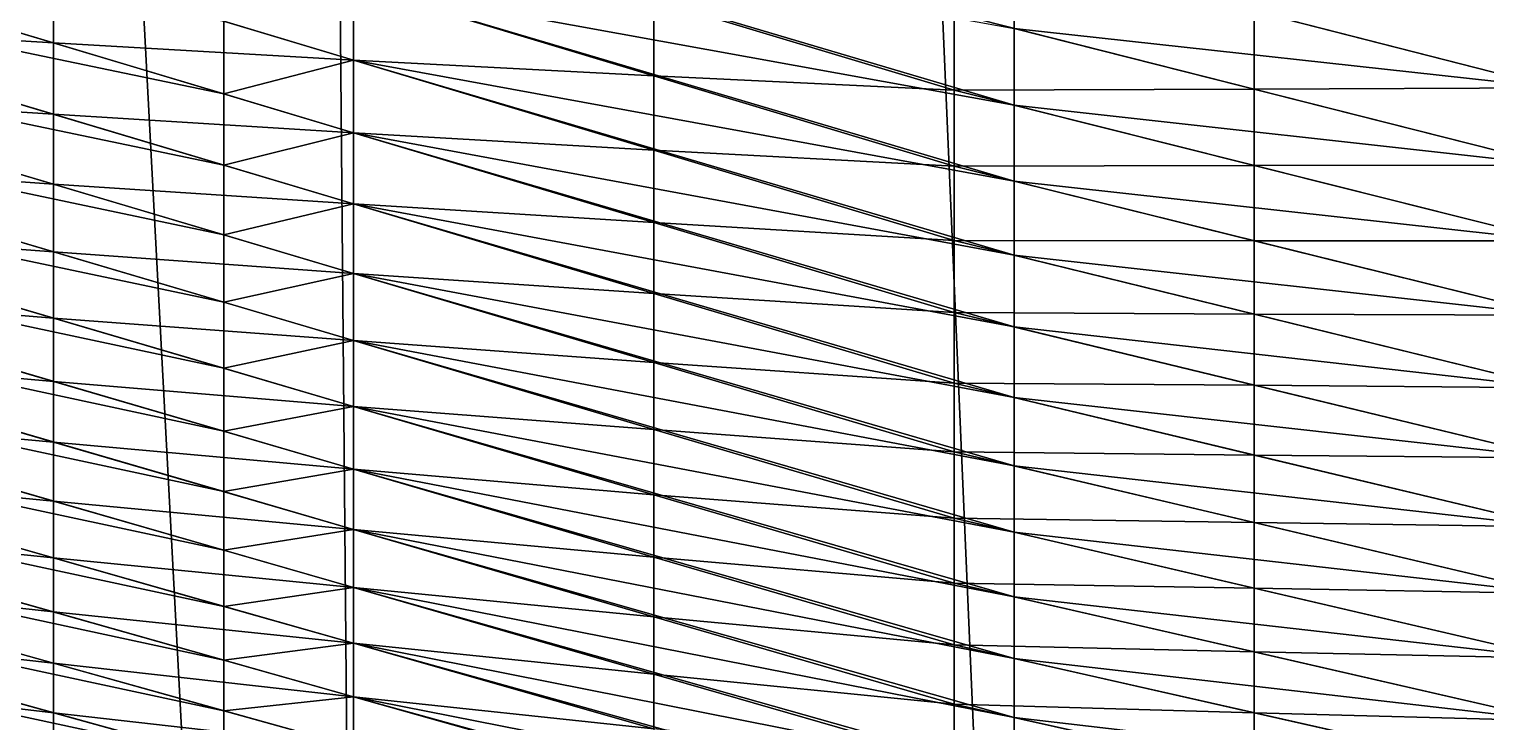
# Model space of a CAD drawing. Header units: metres. Extents: x -3 to 177, y -14 to 14.
# Drawn here: x 15.544 to 18.152, y -12.071 to -10.831 of the extents above; entities that cross this region are included whole.
import ezdxf

# ---------------------------------------------------------------- set-up
doc = ezdxf.new("R2010")
doc.units = ezdxf.units.M
doc.layers.add('ENGINE_ROOM', color=7, linetype='Continuous', true_color=0xa1acbe)
doc.layers.add('HULL', color=7, linetype='Continuous', true_color=0x528ba5)

msp = doc.modelspace()

# ---------------------------------------------------------------- linework, layer by layer
at = {"layer": 'ENGINE_ROOM'}
for points in [[(17.3074, 13.7596, 14.6246), (18.275, -13.855, 14.621), (18.275, 13.855, 14.621)], [(16.125, 13.5602, 14.6325), (17.3074, -13.7596, 14.6246), (17.3074, 13.7596, 14.6246)], [(17.3074, 13.7596, 14.6246), (17.3074, -13.7596, 14.6246), (18.275, -13.855, 14.621)], [(15.8926, 13.5194, 14.6341), (16.125, -13.5602, 14.6325), (16.125, 13.5602, 14.6325)], [(16.125, 13.5602, 14.6325), (16.125, -13.5602, 14.6325), (17.3074, -13.7596, 14.6246)], [(14.4778, 13.271, 14.644), (15.8926, -13.5194, 14.6341), (15.8926, 13.5194, 14.6341)], [(15.8926, 13.5194, 14.6341), (15.8926, -13.5194, 14.6341), (16.125, -13.5602, 14.6325)], [(14.4778, 13.271, 14.644), (14.4778, -13.271, 14.644), (15.8926, -13.5194, 14.6341)], [(14.4778, -10.652, 7.9579), (14.4778, -10.5235, 7.8508), (15.8926, -10.9467, 7.7057)], [(14.4778, -10.5235, 7.8508), (15.8926, -10.8162, 7.5991), (15.8926, -10.9467, 7.7057)], [(16.125, -10.7522, 7.4716), (16.125, -10.6159, 7.3719), (17.3074, -10.9671, 7.2397)], [(16.125, -10.6159, 7.3719), (17.3074, -10.8293, 7.1401), (17.3074, -10.9671, 7.2397)], [(14.4778, -10.7791, 8.0665), (14.4778, -10.652, 7.9579), (15.8926, -11.0743, 7.816)], [(14.4778, -10.652, 7.9579), (15.8926, -10.9467, 7.7057), (15.8926, -11.0743, 7.816)], [(17.3074, -10.8293, 7.1401), (17.3074, -10.6883, 7.0451), (18.275, -10.9357, 6.9159)], [(17.3074, -10.6883, 7.0451), (18.275, -10.7947, 6.8193), (18.275, -10.9357, 6.9159)], [(15.8926, -10.8162, 7.5991), (16.125, -10.7522, 7.4716), (16.125, -10.886, 7.5745)], [(16.125, -10.886, 7.5745), (16.125, -10.7522, 7.4716), (17.3074, -11.1029, 7.342)], [(16.125, -10.7522, 7.4716), (17.3074, -10.9671, 7.2397), (17.3074, -11.1029, 7.342)], [(14.4778, -10.9012, 8.1808), (14.4778, -10.7791, 8.0665), (15.8926, -11.1992, 7.9291)], [(14.4778, -10.7791, 8.0665), (15.8926, -11.0743, 7.816), (15.8926, -11.1992, 7.9291)], [(15.8926, -10.9467, 7.7057), (15.8926, -10.8162, 7.5991), (16.125, -10.886, 7.5745)], [(17.3074, -10.9671, 7.2397), (17.3074, -10.8293, 7.1401), (18.275, -11.0742, 7.0159)], [(17.3074, -10.8293, 7.1401), (18.275, -10.9357, 6.9159), (18.275, -11.0742, 7.0159)], [(14.4778, -11.0215, 8.297), (14.4778, -10.9012, 8.1808), (15.8926, -11.3196, 8.0471)], [(14.4778, -10.9012, 8.1808), (15.8926, -11.1992, 7.9291), (15.8926, -11.3196, 8.0471)], [(15.8926, -10.9467, 7.7057), (16.125, -10.886, 7.5745), (16.125, -11.0162, 7.6819)], [(16.125, -11.0162, 7.6819), (16.125, -10.886, 7.5745), (17.3074, -11.2356, 7.4483)], [(16.125, -10.886, 7.5745), (17.3074, -11.1029, 7.342), (17.3074, -11.2356, 7.4483)], [(15.8926, -11.0743, 7.816), (15.8926, -10.9467, 7.7057), (16.125, -11.0162, 7.6819)], [(17.3074, -11.1029, 7.342), (17.3074, -10.9671, 7.2397), (18.275, -11.2099, 7.1199)], [(17.3074, -10.9671, 7.2397), (18.275, -11.0742, 7.0159), (18.275, -11.2099, 7.1199)], [(14.4778, -11.1366, 8.4181), (14.4778, -11.0215, 8.297), (15.8926, -11.4379, 8.1672)], [(14.4778, -11.0215, 8.297), (15.8926, -11.3196, 8.0471), (15.8926, -11.4379, 8.1672)], [(15.8926, -11.0743, 7.816), (16.125, -11.0162, 7.6819), (16.125, -11.1437, 7.7926)], [(16.125, -11.1437, 7.7926), (16.125, -11.0162, 7.6819), (17.3074, -11.3638, 7.5598)], [(16.125, -11.0162, 7.6819), (17.3074, -11.2356, 7.4483), (17.3074, -11.3638, 7.5598)], [(15.8926, -11.1992, 7.9291), (15.8926, -11.0743, 7.816), (16.125, -11.1437, 7.7926)], [(17.3074, -11.2356, 7.4483), (17.3074, -11.1029, 7.342), (18.275, -11.3431, 7.2268)], [(17.3074, -11.1029, 7.342), (18.275, -11.2099, 7.1199), (18.275, -11.3431, 7.2268)], [(14.4778, -11.2469, 8.5439), (14.4778, -11.1366, 8.4181), (15.8926, -11.5507, 8.2924)], [(14.4778, -11.1366, 8.4181), (15.8926, -11.4379, 8.1672), (15.8926, -11.5507, 8.2924)], [(15.8926, -11.1992, 7.9291), (16.125, -11.1437, 7.7926), (16.125, -11.2682, 7.9065)], [(16.125, -11.2682, 7.9065), (16.125, -11.1437, 7.7926), (17.3074, -11.4903, 7.6735)], [(16.125, -11.1437, 7.7926), (17.3074, -11.3638, 7.5598), (17.3074, -11.4903, 7.6735)], [(15.8926, -11.3196, 8.0471), (15.8926, -11.1992, 7.9291), (16.125, -11.2682, 7.9065)], [(17.3074, -11.3638, 7.5598), (17.3074, -11.2356, 7.4483), (18.275, -11.4729, 7.3379)], [(17.3074, -11.2356, 7.4483), (18.275, -11.3431, 7.2268), (18.275, -11.4729, 7.3379)], [(14.4778, -11.3553, 8.671), (14.4778, -11.2469, 8.5439), (15.8926, -11.6588, 8.4218)], [(14.4778, -11.2469, 8.5439), (15.8926, -11.5507, 8.2924), (15.8926, -11.6588, 8.4218)], [(15.8926, -11.3196, 8.0471), (16.125, -11.2682, 7.9065), (16.125, -11.3883, 8.0252)], [(16.125, -11.3883, 8.0252), (16.125, -11.2682, 7.9065), (17.3074, -11.6127, 7.7914)], [(16.125, -11.2682, 7.9065), (17.3074, -11.4903, 7.6735), (17.3074, -11.6127, 7.7914)], [(15.8926, -11.4379, 8.1672), (15.8926, -11.3196, 8.0471), (16.125, -11.3883, 8.0252)], [(14.4778, -11.4612, 8.8001), (14.4778, -11.3553, 8.671), (15.8926, -11.7636, 8.5537)], [(14.4778, -11.3553, 8.671), (15.8926, -11.6588, 8.4218), (15.8926, -11.7636, 8.5537)], [(17.3074, -11.4903, 7.6735), (17.3074, -11.3638, 7.5598), (18.275, -11.5984, 7.4539)], [(17.3074, -11.3638, 7.5598), (18.275, -11.4729, 7.3379), (18.275, -11.5984, 7.4539)], [(15.8926, -11.4379, 8.1672), (16.125, -11.3883, 8.0252), (16.125, -11.5063, 8.1459)], [(16.125, -11.5063, 8.1459), (16.125, -11.3883, 8.0252), (17.3074, -11.7313, 7.9132)], [(16.125, -11.3883, 8.0252), (17.3074, -11.6127, 7.7914), (17.3074, -11.7313, 7.9132)], [(15.8926, -11.5507, 8.2924), (15.8926, -11.4379, 8.1672), (16.125, -11.5063, 8.1459)], [(14.4778, -11.5606, 8.9346), (14.4778, -11.4612, 8.8001), (15.8926, -11.8642, 8.6886)], [(14.4778, -11.4612, 8.8001), (15.8926, -11.7636, 8.5537), (15.8926, -11.8642, 8.6886)], [(17.3074, -11.6127, 7.7914), (17.3074, -11.4903, 7.6735), (18.275, -11.7221, 7.5718)], [(17.3074, -11.4903, 7.6735), (18.275, -11.5984, 7.4539), (18.275, -11.7221, 7.5718)], [(15.8926, -11.5507, 8.2924), (16.125, -11.5063, 8.1459), (16.125, -11.6187, 8.2718)], [(16.125, -11.6187, 8.2718), (16.125, -11.5063, 8.1459), (17.3074, -11.8473, 8.0374)], [(16.125, -11.5063, 8.1459), (17.3074, -11.7313, 7.9132), (17.3074, -11.8473, 8.0374)], [(15.8926, -11.6588, 8.4218), (15.8926, -11.5507, 8.2924), (16.125, -11.6187, 8.2718)], [(14.4778, -11.6556, 9.072), (14.4778, -11.5606, 8.9346), (15.8926, -11.9604, 8.827)], [(14.4778, -11.5606, 8.9346), (15.8926, -11.8642, 8.6886), (15.8926, -11.9604, 8.827)], [(15.8926, -11.6588, 8.4218), (16.125, -11.6187, 8.2718), (16.125, -11.7265, 8.4017)], [(16.125, -11.7265, 8.4017), (16.125, -11.6187, 8.2718), (17.3074, -11.9576, 8.1668)], [(16.125, -11.6187, 8.2718), (17.3074, -11.8473, 8.0374), (17.3074, -11.9576, 8.1668)], [(17.3074, -11.7313, 7.9132), (17.3074, -11.6127, 7.7914), (18.275, -11.8411, 7.6943)], [(17.3074, -11.6127, 7.7914), (18.275, -11.7221, 7.5718), (18.275, -11.8411, 7.6943)], [(14.4778, -11.7474, 9.2117), (14.4778, -11.6556, 9.072), (15.8926, -12.0511, 8.969)], [(14.4778, -11.6556, 9.072), (15.8926, -11.9604, 8.827), (15.8926, -12.0511, 8.969)], [(15.8926, -11.7636, 8.5537), (15.8926, -11.6588, 8.4218), (16.125, -11.7265, 8.4017)], [(15.8926, -11.7636, 8.5537), (16.125, -11.7265, 8.4017), (16.125, -11.8307, 8.5344)], [(16.125, -11.8307, 8.5344), (16.125, -11.7265, 8.4017), (17.3074, -12.0634, 8.2999)], [(16.125, -11.7265, 8.4017), (17.3074, -11.9576, 8.1668), (17.3074, -12.0634, 8.2999)], [(17.3074, -11.8473, 8.0374), (17.3074, -11.7313, 7.9132), (18.275, -11.9568, 7.82)], [(17.3074, -11.7313, 7.9132), (18.275, -11.8411, 7.6943), (18.275, -11.9568, 7.82)], [(14.4778, -11.8349, 9.354), (14.4778, -11.7474, 9.2117), (15.8926, -12.1392, 9.1127)], [(14.4778, -11.7474, 9.2117), (15.8926, -12.0511, 8.969), (15.8926, -12.1392, 9.1127)], [(15.8926, -11.8642, 8.6886), (15.8926, -11.7636, 8.5537), (16.125, -11.8307, 8.5344)], [(14.4778, -11.9181, 9.499), (14.4778, -11.8349, 9.354), (15.8926, -12.2221, 9.2593)], [(14.4778, -11.8349, 9.354), (15.8926, -12.1392, 9.1127), (15.8926, -12.2221, 9.2593)], [(15.8926, -11.8642, 8.6886), (16.125, -11.8307, 8.5344), (16.125, -11.9304, 8.6703)], [(16.125, -11.9304, 8.6703), (16.125, -11.8307, 8.5344), (17.3074, -12.1644, 8.4366)], [(16.125, -11.8307, 8.5344), (17.3074, -12.0634, 8.2999), (17.3074, -12.1644, 8.4366)], [(15.8926, -11.9604, 8.827), (15.8926, -11.8642, 8.6886), (16.125, -11.9304, 8.6703)], [(17.3074, -11.9576, 8.1668), (17.3074, -11.8473, 8.0374), (18.275, -12.069, 7.9488)], [(17.3074, -11.8473, 8.0374), (18.275, -11.9568, 7.82), (18.275, -12.069, 7.9488)], [(14.4778, -11.9989, 9.6454), (14.4778, -11.9181, 9.499), (15.8926, -12.3012, 9.4081)], [(14.4778, -11.9181, 9.499), (15.8926, -12.2221, 9.2593), (15.8926, -12.3012, 9.4081)], [(15.8926, -11.9604, 8.827), (16.125, -11.9304, 8.6703), (16.125, -12.0261, 8.8094)], [(16.125, -12.0261, 8.8094), (16.125, -11.9304, 8.6703), (17.3074, -12.2597, 8.5774)], [(16.125, -11.9304, 8.6703), (17.3074, -12.1644, 8.4366), (17.3074, -12.2597, 8.5774)], [(15.8926, -12.0511, 8.969), (15.8926, -11.9604, 8.827), (16.125, -12.0261, 8.8094)], [(17.3074, -12.0634, 8.2999), (17.3074, -11.9576, 8.1668), (18.275, -12.1759, 8.0821)], [(17.3074, -11.9576, 8.1668), (18.275, -12.069, 7.9488), (18.275, -12.1759, 8.0821)], [(14.4778, -12.0737, 9.7948), (14.4778, -11.9989, 9.6454), (15.8926, -12.3774, 9.5584)], [(14.4778, -11.9989, 9.6454), (15.8926, -12.3012, 9.4081), (15.8926, -12.3774, 9.5584)], [(15.8926, -12.0511, 8.969), (16.125, -12.0261, 8.8094), (16.125, -12.116, 8.9521)], [(16.125, -12.116, 8.9521), (16.125, -12.0261, 8.8094), (17.3074, -12.3526, 8.7198)], [(16.125, -12.0261, 8.8094), (17.3074, -12.2597, 8.5774), (17.3074, -12.3526, 8.7198)], [(15.8926, -12.1392, 9.1127), (15.8926, -12.0511, 8.969), (16.125, -12.116, 8.9521)], [(17.3074, -12.1644, 8.4366), (17.3074, -12.0634, 8.2999), (18.275, -12.2785, 8.2188)], [(17.3074, -12.0634, 8.2999), (18.275, -12.1759, 8.0821), (18.275, -12.2785, 8.2188)]]:
    msp.add_3dface(points, dxfattribs=at)
at = {"layer": 'HULL'}
for points in [[(15.05, -10.8228, 7.9005), (15.05, -10.6946, 7.7921), (15.5875, -10.8554, 7.737)], [(15.05, -10.6946, 7.7921), (15.5875, -10.7245, 7.6315), (15.5875, -10.8554, 7.737)], [(15.5875, -10.8554, 7.737), (15.5875, -10.7245, 7.6315), (16.125, -10.886, 7.5745)], [(15.5875, -10.7245, 7.6315), (16.125, -10.7522, 7.4716), (16.125, -10.886, 7.5745)], [(16.125, -10.886, 7.5745), (16.125, -10.7522, 7.4716), (16.6625, -10.9142, 7.4132)], [(16.125, -10.7522, 7.4716), (16.6625, -10.778, 7.3124), (16.6625, -10.9142, 7.4132)], [(16.6625, -10.9142, 7.4132), (16.6625, -10.778, 7.3124), (17.2, -10.9402, 7.253)], [(16.6625, -10.778, 7.3124), (17.2, -10.8022, 7.1539), (17.2, -10.9402, 7.253)], [(17.2, -10.8022, 7.1539), (17.7375, -10.7983, 6.9877), (17.7375, -10.9382, 7.0849)], [(17.7375, -10.7983, 6.9877), (18.275, -10.7947, 6.8193), (18.275, -10.9357, 6.9159)], [(17.7375, -10.9382, 7.0849), (17.7375, -10.7983, 6.9877), (18.275, -10.9357, 6.9159)], [(15.05, -10.949, 8.0109), (15.05, -10.8228, 7.9005), (15.5875, -10.9832, 7.8466)], [(15.05, -10.8228, 7.9005), (15.5875, -10.8554, 7.737), (15.5875, -10.9832, 7.8466)], [(17.2, -10.9402, 7.253), (17.2, -10.8022, 7.1539), (17.7375, -10.9382, 7.0849)], [(15.5875, -10.9832, 7.8466), (15.5875, -10.8554, 7.737), (16.125, -11.0162, 7.6819)], [(15.5875, -10.8554, 7.737), (16.125, -10.886, 7.5745), (16.125, -11.0162, 7.6819)], [(16.125, -11.0162, 7.6819), (16.125, -10.886, 7.5745), (16.6625, -11.0476, 7.5175)], [(16.125, -10.886, 7.5745), (16.6625, -10.9142, 7.4132), (16.6625, -11.0476, 7.5175)], [(16.6625, -11.0476, 7.5175), (16.6625, -10.9142, 7.4132), (17.2, -11.0763, 7.3547)], [(16.6625, -10.9142, 7.4132), (17.2, -10.9402, 7.253), (17.2, -11.0763, 7.3547)], [(15.05, -11.0704, 8.1267), (15.05, -10.949, 8.0109), (15.5875, -11.1086, 7.9587)], [(15.05, -10.949, 8.0109), (15.5875, -10.9832, 7.8466), (15.5875, -11.1086, 7.9587)], [(17.2, -10.9402, 7.253), (17.7375, -10.9382, 7.0849), (17.7375, -11.075, 7.1864)], [(17.2, -11.0763, 7.3547), (17.2, -10.9402, 7.253), (17.7375, -11.075, 7.1864)], [(17.7375, -10.9382, 7.0849), (18.275, -10.9357, 6.9159), (18.275, -11.0742, 7.0159)], [(17.7375, -11.075, 7.1864), (17.7375, -10.9382, 7.0849), (18.275, -11.0742, 7.0159)], [(15.5875, -11.1086, 7.9587), (15.5875, -10.9832, 7.8466), (16.125, -11.1437, 7.7926)], [(15.5875, -10.9832, 7.8466), (16.125, -11.0162, 7.6819), (16.125, -11.1437, 7.7926)], [(16.125, -11.1437, 7.7926), (16.125, -11.0162, 7.6819), (16.6625, -11.177, 7.6267)], [(16.125, -11.0162, 7.6819), (16.6625, -11.0476, 7.5175), (16.6625, -11.177, 7.6267)], [(16.6625, -11.177, 7.6267), (16.6625, -11.0476, 7.5175), (17.2, -11.2092, 7.4606)], [(16.6625, -11.0476, 7.5175), (17.2, -11.0763, 7.3547), (17.2, -11.2092, 7.4606)], [(15.05, -11.1899, 8.2445), (15.05, -11.0704, 8.1267), (15.5875, -11.2293, 8.076)], [(15.05, -11.0704, 8.1267), (15.5875, -11.1086, 7.9587), (15.5875, -11.2293, 8.076)], [(17.2, -11.0763, 7.3547), (17.7375, -11.075, 7.1864), (17.7375, -11.2097, 7.2908)], [(17.2, -11.2092, 7.4606), (17.2, -11.0763, 7.3547), (17.7375, -11.2097, 7.2908)], [(17.7375, -11.075, 7.1864), (18.275, -11.0742, 7.0159), (18.275, -11.2099, 7.1199)], [(17.7375, -11.2097, 7.2908), (17.7375, -11.075, 7.1864), (18.275, -11.2099, 7.1199)], [(15.5875, -11.2293, 8.076), (15.5875, -11.1086, 7.9587), (16.125, -11.2682, 7.9065)], [(15.5875, -11.1086, 7.9587), (16.125, -11.1437, 7.7926), (16.125, -11.2682, 7.9065)], [(16.125, -11.2682, 7.9065), (16.125, -11.1437, 7.7926), (16.6625, -11.3041, 7.7387)], [(16.125, -11.1437, 7.7926), (16.6625, -11.177, 7.6267), (16.6625, -11.3041, 7.7387)], [(16.6625, -11.3041, 7.7387), (16.6625, -11.177, 7.6267), (17.2, -11.3378, 7.5716)], [(16.6625, -11.177, 7.6267), (17.2, -11.2092, 7.4606), (17.2, -11.3378, 7.5716)], [(15.05, -11.3041, 8.3673), (15.05, -11.1899, 8.2445), (15.5875, -11.3481, 8.1952)], [(15.05, -11.1899, 8.2445), (15.5875, -11.2293, 8.076), (15.5875, -11.3481, 8.1952)], [(17.2, -11.3378, 7.5716), (17.2, -11.2092, 7.4606), (17.7375, -11.3411, 7.3992)], [(17.2, -11.2092, 7.4606), (17.7375, -11.2097, 7.2908), (17.7375, -11.3411, 7.3992)], [(17.7375, -11.3411, 7.3992), (17.7375, -11.2097, 7.2908), (18.275, -11.3431, 7.2268)], [(17.7375, -11.2097, 7.2908), (18.275, -11.2099, 7.1199), (18.275, -11.3431, 7.2268)], [(15.5875, -11.3481, 8.1952), (15.5875, -11.2293, 8.076), (16.125, -11.3883, 8.0252)], [(15.5875, -11.2293, 8.076), (16.125, -11.2682, 7.9065), (16.125, -11.3883, 8.0252)], [(16.125, -11.3883, 8.0252), (16.125, -11.2682, 7.9065), (16.6625, -11.4278, 7.8543)], [(16.125, -11.2682, 7.9065), (16.6625, -11.3041, 7.7387), (16.6625, -11.4278, 7.8543)], [(15.05, -11.4135, 8.4945), (15.05, -11.3041, 8.3673), (15.5875, -11.4614, 8.3195)], [(15.05, -11.3041, 8.3673), (15.5875, -11.3481, 8.1952), (15.5875, -11.4614, 8.3195)], [(16.6625, -11.4278, 7.8543), (16.6625, -11.3041, 7.7387), (17.2, -11.4646, 7.6848)], [(16.6625, -11.3041, 7.7387), (17.2, -11.3378, 7.5716), (17.2, -11.4646, 7.6848)], [(17.2, -11.4646, 7.6848), (17.2, -11.3378, 7.5716), (17.7375, -11.4681, 7.5127)], [(17.2, -11.3378, 7.5716), (17.7375, -11.3411, 7.3992), (17.7375, -11.4681, 7.5127)], [(17.7375, -11.4681, 7.5127), (17.7375, -11.3411, 7.3992), (18.275, -11.4729, 7.3379)], [(17.7375, -11.3411, 7.3992), (18.275, -11.3431, 7.2268), (18.275, -11.4729, 7.3379)], [(15.5875, -11.4614, 8.3195), (15.5875, -11.3481, 8.1952), (16.125, -11.5063, 8.1459)], [(15.5875, -11.3481, 8.1952), (16.125, -11.3883, 8.0252), (16.125, -11.5063, 8.1459)], [(16.125, -11.5063, 8.1459), (16.125, -11.3883, 8.0252), (16.6625, -11.5473, 7.9744)], [(16.125, -11.3883, 8.0252), (16.6625, -11.4278, 7.8543), (16.6625, -11.5473, 7.9744)], [(15.05, -11.5205, 8.6236), (15.05, -11.4135, 8.4945), (15.5875, -11.57, 8.4481)], [(15.05, -11.4135, 8.4945), (15.5875, -11.4614, 8.3195), (15.5875, -11.57, 8.4481)], [(16.6625, -11.5473, 7.9744), (16.6625, -11.4278, 7.8543), (17.2, -11.5874, 7.8021)], [(16.6625, -11.4278, 7.8543), (17.2, -11.4646, 7.6848), (17.2, -11.5874, 7.8021)], [(15.5875, -11.57, 8.4481), (15.5875, -11.4614, 8.3195), (16.125, -11.6187, 8.2718)], [(15.5875, -11.4614, 8.3195), (16.125, -11.5063, 8.1459), (16.125, -11.6187, 8.2718)], [(17.2, -11.5874, 7.8021), (17.2, -11.4646, 7.6848), (17.7375, -11.5933, 7.6283)], [(17.2, -11.4646, 7.6848), (17.7375, -11.4681, 7.5127), (17.7375, -11.5933, 7.6283)], [(17.7375, -11.5933, 7.6283), (17.7375, -11.4681, 7.5127), (18.275, -11.5984, 7.4539)], [(17.7375, -11.4681, 7.5127), (18.275, -11.4729, 7.3379), (18.275, -11.5984, 7.4539)], [(15.05, -11.6242, 8.755), (15.05, -11.5205, 8.6236), (15.5875, -11.6756, 8.579)], [(15.05, -11.5205, 8.6236), (15.5875, -11.57, 8.4481), (15.5875, -11.6756, 8.579)], [(16.125, -11.6187, 8.2718), (16.125, -11.5063, 8.1459), (16.6625, -11.6645, 8.0966)], [(16.125, -11.5063, 8.1459), (16.6625, -11.5473, 7.9744), (16.6625, -11.6645, 8.0966)], [(16.6625, -11.6645, 8.0966), (16.6625, -11.5473, 7.9744), (17.2, -11.7062, 7.9236)], [(16.6625, -11.5473, 7.9744), (17.2, -11.5874, 7.8021), (17.2, -11.7062, 7.9236)], [(15.5875, -11.6756, 8.579), (15.5875, -11.57, 8.4481), (16.125, -11.7265, 8.4017)], [(15.5875, -11.57, 8.4481), (16.125, -11.6187, 8.2718), (16.125, -11.7265, 8.4017)], [(17.2, -11.7062, 7.9236), (17.2, -11.5874, 7.8021), (17.7375, -11.7142, 7.7482)], [(17.2, -11.5874, 7.8021), (17.7375, -11.5933, 7.6283), (17.7375, -11.7142, 7.7482)], [(17.7375, -11.7142, 7.7482), (17.7375, -11.5933, 7.6283), (18.275, -11.7221, 7.5718)], [(17.7375, -11.5933, 7.6283), (18.275, -11.5984, 7.4539), (18.275, -11.7221, 7.5718)], [(15.05, -11.7223, 8.8911), (15.05, -11.6242, 8.755), (15.5875, -11.7773, 8.7127)], [(15.05, -11.6242, 8.755), (15.5875, -11.6756, 8.579), (15.5875, -11.7773, 8.7127)], [(16.125, -11.7265, 8.4017), (16.125, -11.6187, 8.2718), (16.6625, -11.776, 8.224)], [(16.125, -11.6187, 8.2718), (16.6625, -11.6645, 8.0966), (16.6625, -11.776, 8.224)], [(15.5875, -11.7773, 8.7127), (15.5875, -11.6756, 8.579), (16.125, -11.8307, 8.5344)], [(15.5875, -11.6756, 8.579), (16.125, -11.7265, 8.4017), (16.125, -11.8307, 8.5344)], [(16.6625, -11.776, 8.224), (16.6625, -11.6645, 8.0966), (17.2, -11.8227, 8.0473)], [(16.6625, -11.6645, 8.0966), (17.2, -11.7062, 7.9236), (17.2, -11.8227, 8.0473)], [(17.2, -11.8227, 8.0473), (17.2, -11.7062, 7.9236), (17.7375, -11.8315, 7.8718)], [(17.2, -11.7062, 7.9236), (17.7375, -11.7142, 7.7482), (17.7375, -11.8315, 7.8718)], [(15.05, -11.8156, 9.0304), (15.05, -11.7223, 8.8911), (15.5875, -11.8742, 8.8502)], [(15.05, -11.7223, 8.8911), (15.5875, -11.7773, 8.7127), (15.5875, -11.8742, 8.8502)], [(16.125, -11.8307, 8.5344), (16.125, -11.7265, 8.4017), (16.6625, -11.883, 8.3553)], [(16.125, -11.7265, 8.4017), (16.6625, -11.776, 8.224), (16.6625, -11.883, 8.3553)], [(17.7375, -11.8315, 7.8718), (17.7375, -11.7142, 7.7482), (18.275, -11.8411, 7.6943)], [(17.7375, -11.7142, 7.7482), (18.275, -11.7221, 7.5718), (18.275, -11.8411, 7.6943)], [(15.5875, -11.8742, 8.8502), (15.5875, -11.7773, 8.7127), (16.125, -11.9304, 8.6703)], [(15.5875, -11.7773, 8.7127), (16.125, -11.8307, 8.5344), (16.125, -11.9304, 8.6703)], [(16.6625, -11.883, 8.3553), (16.6625, -11.776, 8.224), (17.2, -11.9333, 8.1762)], [(16.6625, -11.776, 8.224), (17.2, -11.8227, 8.0473), (17.2, -11.9333, 8.1762)], [(15.05, -11.9058, 9.1717), (15.05, -11.8156, 9.0304), (15.5875, -11.9658, 8.9912)], [(15.05, -11.8156, 9.0304), (15.5875, -11.8742, 8.8502), (15.5875, -11.9658, 8.9912)], [(16.125, -11.9304, 8.6703), (16.125, -11.8307, 8.5344), (16.6625, -11.9858, 8.4898)], [(16.125, -11.8307, 8.5344), (16.6625, -11.883, 8.3553), (16.6625, -11.9858, 8.4898)], [(17.2, -11.9333, 8.1762), (17.2, -11.8227, 8.0473), (17.7375, -11.9458, 7.998)], [(17.2, -11.8227, 8.0473), (17.7375, -11.8315, 7.8718), (17.7375, -11.9458, 7.998)], [(17.7375, -11.9458, 7.998), (17.7375, -11.8315, 7.8718), (18.275, -11.9568, 7.82)], [(17.7375, -11.8315, 7.8718), (18.275, -11.8411, 7.6943), (18.275, -11.9568, 7.82)], [(15.5875, -11.9658, 8.9912), (15.5875, -11.8742, 8.8502), (16.125, -12.0261, 8.8094)], [(15.5875, -11.8742, 8.8502), (16.125, -11.9304, 8.6703), (16.125, -12.0261, 8.8094)], [(16.6625, -11.9858, 8.4898), (16.6625, -11.883, 8.3553), (17.2, -12.0395, 8.3089)], [(16.6625, -11.883, 8.3553), (17.2, -11.9333, 8.1762), (17.2, -12.0395, 8.3089)], [(15.05, -11.9915, 9.3157), (15.05, -11.9058, 9.1717), (15.5875, -12.0547, 9.134)], [(15.05, -11.9058, 9.1717), (15.5875, -11.9658, 8.9912), (15.5875, -12.0547, 9.134)], [(16.125, -12.0261, 8.8094), (16.125, -11.9304, 8.6703), (16.6625, -12.0835, 8.628)], [(16.125, -11.9304, 8.6703), (16.6625, -11.9858, 8.4898), (16.6625, -12.0835, 8.628)], [(17.2, -12.0395, 8.3089), (17.2, -11.9333, 8.1762), (17.7375, -12.0546, 8.1292)], [(17.2, -11.9333, 8.1762), (17.7375, -11.9458, 7.998), (17.7375, -12.0546, 8.1292)], [(17.7375, -12.0546, 8.1292), (17.7375, -11.9458, 7.998), (18.275, -12.069, 7.9488)], [(17.7375, -11.9458, 7.998), (18.275, -11.9568, 7.82), (18.275, -12.069, 7.9488)], [(15.5875, -12.0547, 9.134), (15.5875, -11.9658, 8.9912), (16.125, -12.116, 8.9521)], [(15.5875, -11.9658, 8.9912), (16.125, -12.0261, 8.8094), (16.125, -12.116, 8.9521)], [(15.05, -12.073, 9.4622), (15.05, -11.9915, 9.3157), (15.5875, -12.1386, 9.2798)], [(15.05, -11.9915, 9.3157), (15.5875, -12.0547, 9.134), (15.5875, -12.1386, 9.2798)], [(16.6625, -12.0835, 8.628), (16.6625, -11.9858, 8.4898), (17.2, -12.1409, 8.4452)], [(16.6625, -11.9858, 8.4898), (17.2, -12.0395, 8.3089), (17.2, -12.1409, 8.4452)], [(16.125, -12.116, 8.9521), (16.125, -12.0261, 8.8094), (16.6625, -12.178, 8.7685)], [(16.125, -12.0261, 8.8094), (16.6625, -12.0835, 8.628), (16.6625, -12.178, 8.7685)], [(17.2, -12.1409, 8.4452), (17.2, -12.0395, 8.3089), (17.7375, -12.159, 8.2638)], [(17.2, -12.0395, 8.3089), (17.7375, -12.0546, 8.1292), (17.7375, -12.159, 8.2638)], [(15.5875, -12.1386, 9.2798), (15.5875, -12.0547, 9.134), (16.125, -12.2035, 9.0964)], [(15.5875, -12.0547, 9.134), (16.125, -12.116, 8.9521), (16.125, -12.2035, 9.0964)], [(17.7375, -12.159, 8.2638), (17.7375, -12.0546, 8.1292), (18.275, -12.1759, 8.0821)], [(17.7375, -12.0546, 8.1292), (18.275, -12.069, 7.9488), (18.275, -12.1759, 8.0821)]]:
    msp.add_3dface(points, dxfattribs=at)

doc.saveas('drawing.dxf')
